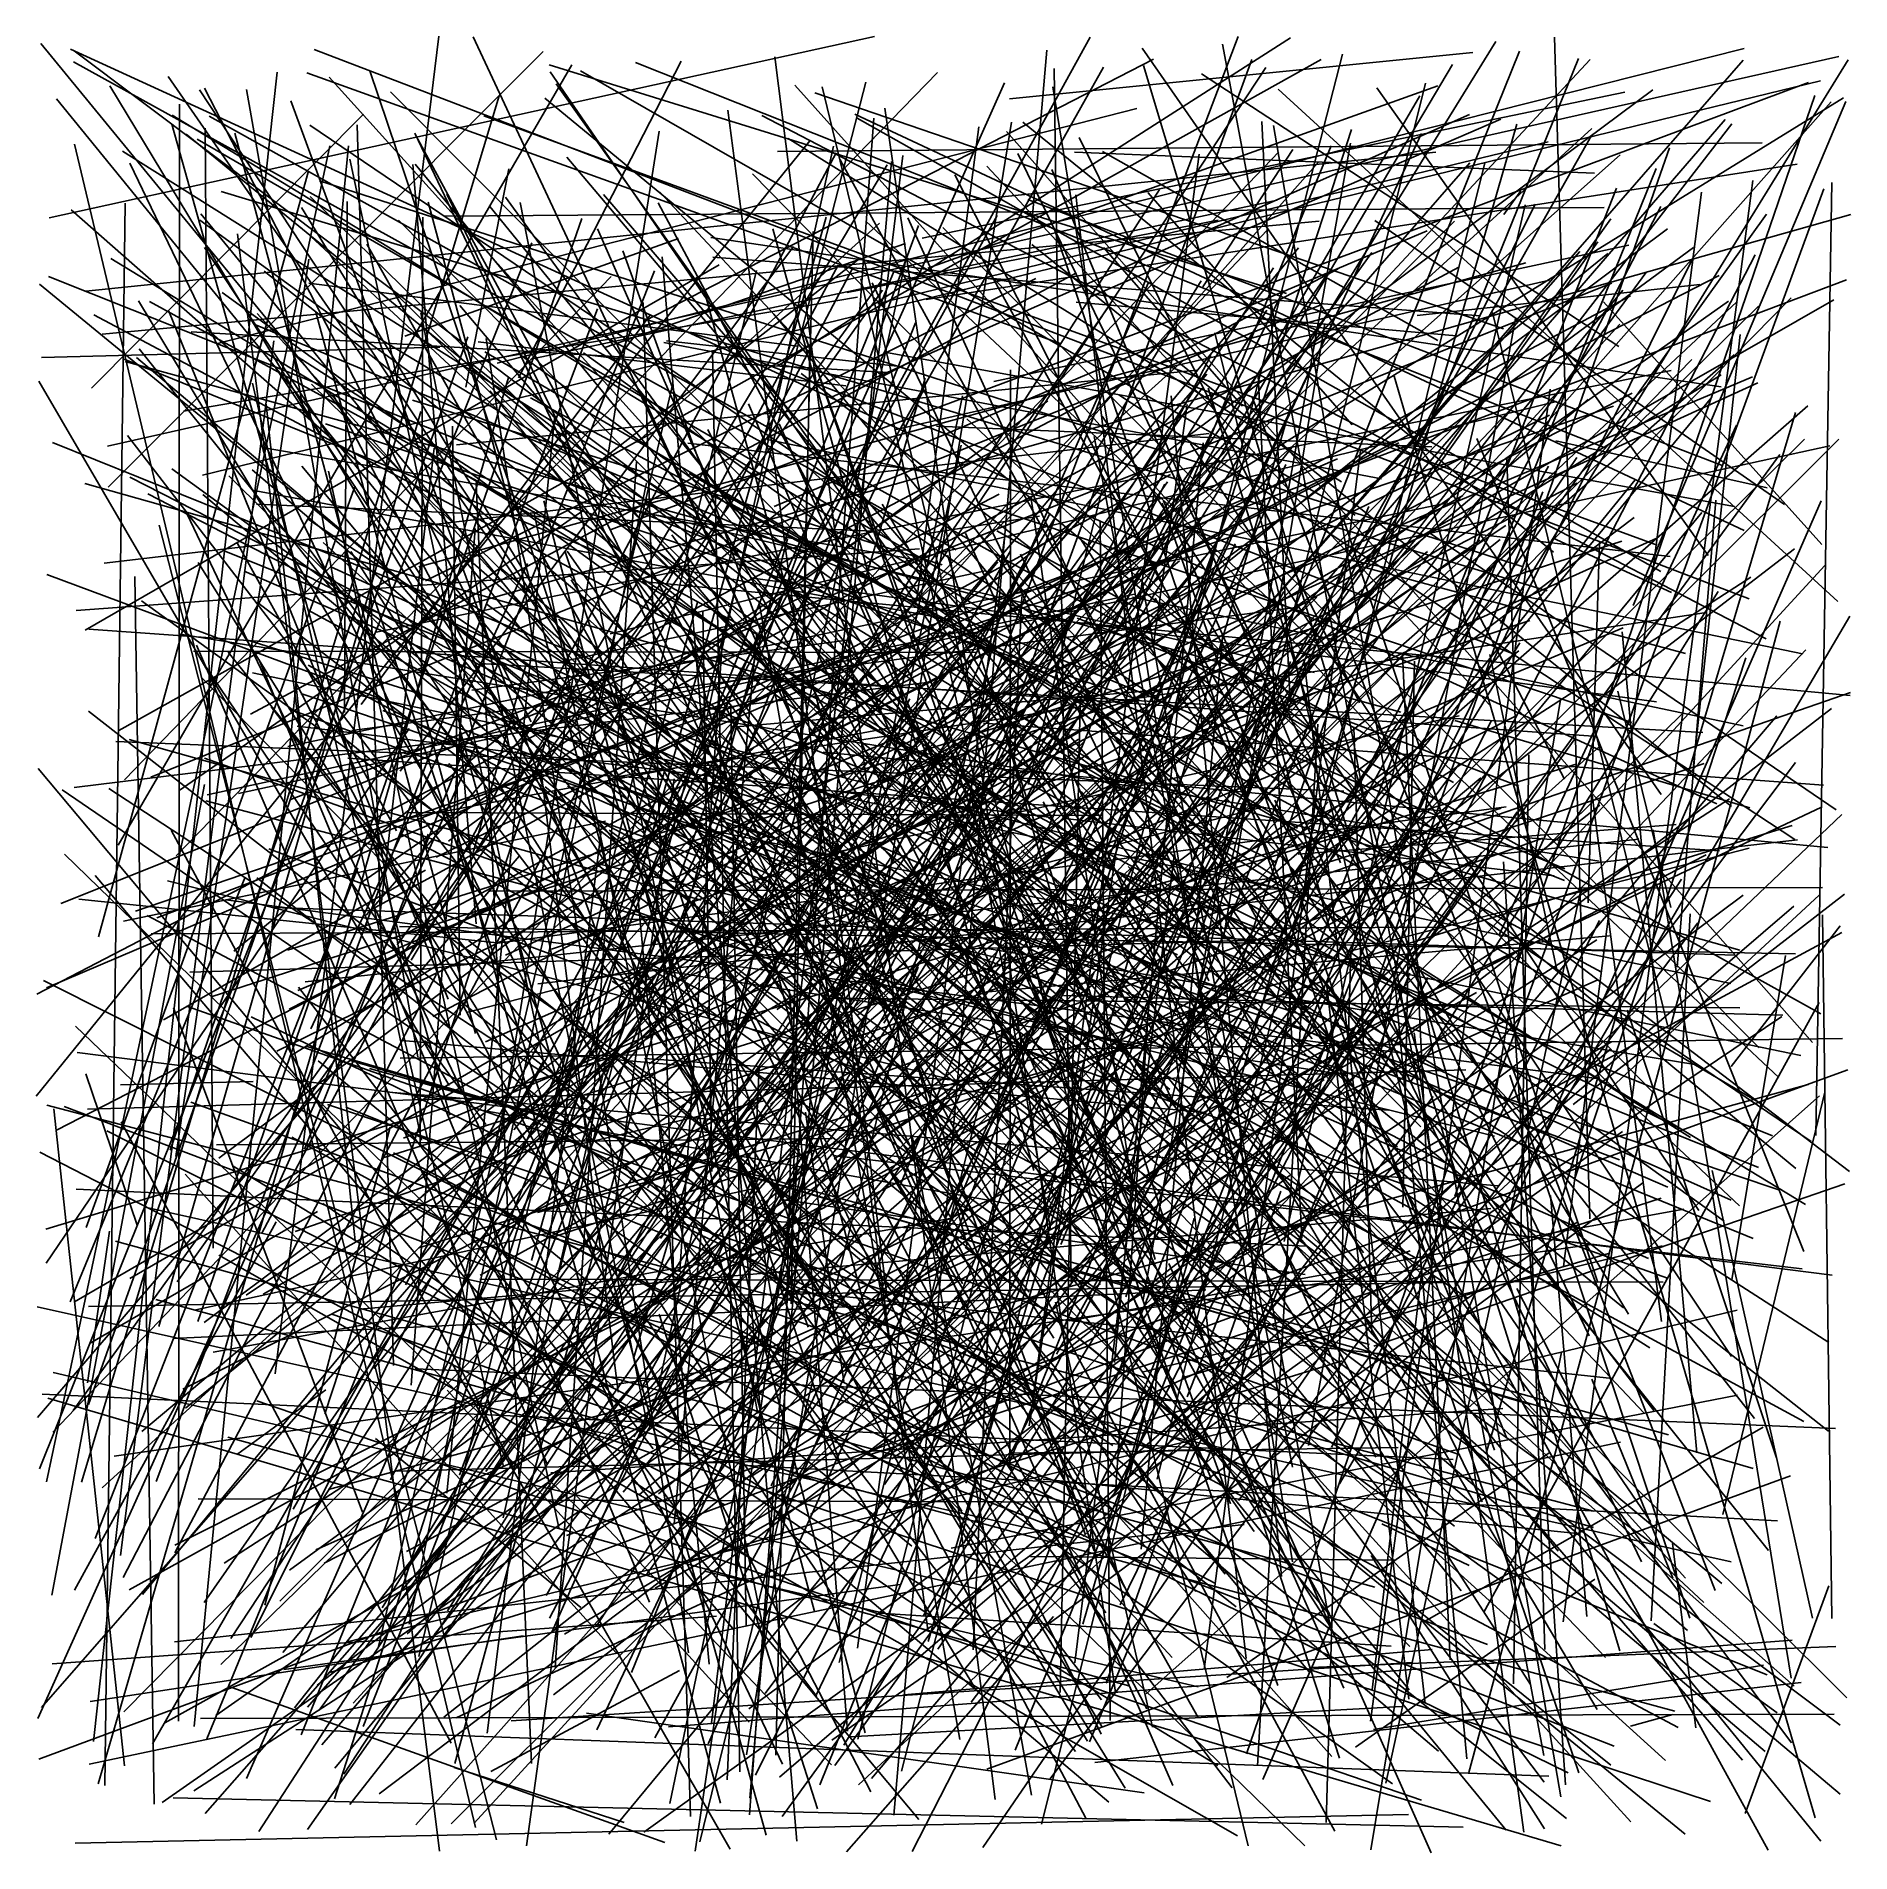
# Model space of a CAD drawing. Extents: x 1 to 999, y 1 to 1000.
import ezdxf

# ---------------------------------------------------------------- set-up
doc = ezdxf.new("R2010")
doc.units = 0

msp = doc.modelspace()

# ---------------------------------------------------------------- linework, layer by layer
for p, q in [((7.78, 900), (461.98, 999.72)), ((222.25, 999.89), (132.21, 264.11)), ((392.21, 676.42), (241.21, 999.53)), ((580.61, 999.51), (319.73, 526.1)), ((662.02, 999.71), (414.08, 348.08)), ((836.12, 999.46), (855.64, 349.3)), ((3.23, 995.96), (809.49, 13.05)), ((925.46, 577.64), (19.51, 992.85)), ((21.56, 991.98), (747.26, 446.94)), ((279.6, 991.54), (40.38, 751.93)), ((153.58, 992.59), (943.24, 690.42)), ((254.43, 820.13), (940.59, 993.14)), ((329.56, 229.49), (803.9, 997.04)), ((690.82, 998.99), (408.69, 818.61)), ((816.81, 991.67), (431.97, 37.99)), ((472.54, 21.35), (556.86, 992.19)), ((719.49, 990.13), (476.87, 45.49)), ((536.32, 965.55), (791.18, 991.04)), ((894.9, 582.86), (609.19, 993.44)), ((830.32, 54.09), (653.5, 995.53)), ((506.96, 717.44), (21.19, 985.79)), ((133.33, 980.18), (32.19, 61.83)), ((992.52, 988.88), (39.97, 774.44)), ((295.46, 984.21), (45.88, 554.93)), ((707.76, 987.19), (46.13, 617.98)), ((77.64, 549.14), (496.55, 980.06)), ((107.87, 118.56), (677.33, 982.66)), ((142.12, 189.65), (587.97, 982.97)), ((149.63, 979.75), (564.72, 830.72)), ((150.07, 80.65), (940.05, 986.69)), ((442.9, 214.91), (184.35, 980.91)), ((266.16, 812.02), (355.64, 986.25)), ((273.04, 361.35), (855.7, 987.07)), ((282.9, 984.18), (688.65, 858.35)), ((730.98, 330.64), (283.47, 980.37)), ((726.4, 736.52), (300.13, 980.95)), ((863.96, 773.46), (330.45, 985.51)), ((615.42, 987.41), (335.64, 843.42)), ((407.11, 988.6), (528.3, 29.97)), ((779.93, 984.42), (467.19, 457.06)), ((669.62, 987.23), (497.67, 516.45)), ((849.29, 987.72), (535.39, 213.06)), ((570.28, 314.57), (560.88, 982.14)), ((872.15, 111.74), (609.9, 983.8)), ((871.48, 829.32), (641.83, 979.33)), ((997.73, 986.87), (806.44, 676.91)), ((41.16, 972.62), (587.1, 70.1)), ((276.72, 684.24), (73.32, 977.72)), ((90.64, 970.39), (291.95, 665.1)), ((92.11, 758.49), (982.57, 975.35)), ((273.04, 622.75), (93.37, 971.31)), ((101.1, 382.81), (890.3, 970.5)), ((116.41, 970.61), (210.65, 438.46)), ((908.15, 151.7), (161.94, 977.42)), ((762.65, 400.05), (195.74, 969.42)), ((728.98, 351.4), (286.72, 973.7)), ((288.37, 319.95), (457.29, 974.66)), ((317.13, 728.62), (976, 974.41)), ((334.3, 527.51), (533.45, 974.31)), ((418.2, 973.08), (771.58, 579.08)), ((667.64, 4.39), (433.17, 972.17)), ((491.34, 872.41), (771.93, 972.63)), ((560.09, 972.09), (691.9, 160.67)), ((765.23, 974.07), (614.9, 372.4)), ((992.08, 689.01), (684.07, 970.74)), ((920.64, 714.2), (738.3, 971.49)), ((547.06, 308.93), (11.85, 965.57)), ((25.64, 204.53), (255.45, 967.08)), ((79.63, 962.61), (79.01, 72.91)), ((99.66, 830.75), (606.3, 960.19)), ((310.37, 503.84), (140.88, 964.41)), ((140.97, 439.22), (995.11, 966.11)), ((280.58, 965.94), (831.92, 512.03)), ((762.11, 967.18), (281.24, 142.17)), ((808.14, 838.91), (429.06, 968.86)), ((594.51, 88.7), (467.73, 960.31)), ((874.86, 969.13), (488.13, 888.92)), ((666.58, 55.07), (979.33, 967.33)), ((677.49, 613.05), (988.41, 963.86)), ((996.48, 964.06), (879.47, 686.75)), ((31.13, 806.34), (180.71, 957.05)), ((75.28, 951.63), (228.28, 406.39)), ((75.51, 956.54), (529.73, 679.48)), ((93.62, 949.28), (98.14, 333.16)), ((982.71, 462.13), (95.88, 955.97)), ((977.33, 391.92), (151.25, 951.08)), ((930.08, 954.11), (157.78, 59.98)), ((177.35, 951.29), (197.39, 268.61)), ((892.68, 719.92), (246.96, 956.22)), ((381.28, 959.18), (491.28, 123.12)), ((391.48, 54.48), (537.4, 952.68)), ((461.61, 954.89), (393.23, 21.47)), ((399.99, 956.29), (952.62, 668.34)), ((438.77, 801.57), (789.37, 956.84)), ((940.49, 728.11), (451.11, 957.14)), ((452.51, 954.92), (894.57, 705.46)), ((485.33, 690.27), (519.33, 950.14)), ((933.7, 951.8), (498.4, 389.24)), ((543.55, 952.6), (835.59, 716.09)), ((815.44, 951.58), (576.57, 126.37)), ((806.59, 954.31), (580.89, 856.6)), ((690.72, 633.9), (675.19, 953.12)), ((681.57, 950.79), (839.55, 31.45)), ((426.32, 942.36), (0.76, 416.77)), ((162.19, 939.63), (6.31, 204.75)), ((242.38, 14.46), (21.81, 940.5)), ((856.71, 949.13), (36.96, 201.45)), ((874.08, 300.47), (83.17, 946.01)), ((172.49, 939.62), (87.57, 70.03)), ((89.27, 943.29), (505.19, 702.52)), ((242.35, 451.36), (110, 946.6)), ((208.97, 946.63), (510.34, 313.59)), ((210.63, 943.3), (715.29, 12.51)), ((254.65, 385.51), (343.51, 947.73)), ((369.37, 623.49), (439.41, 939.43)), ((950.38, 941.34), (408.66, 936.48)), ((414.55, 943.61), (718.9, 754.81)), ((463.87, 852.93), (832.63, 941.8)), ((713.27, 939.71), (476.61, 369.07)), ((534.54, 947.51), (978.15, 446.29)), ((762.91, 946.4), (551.82, 497.7)), ((724.45, 948.71), (573.32, 484.91)), ((728.91, 633.25), (574.67, 944.27)), ((609.85, 304.77), (723.86, 941.19)), ((856.46, 945.3), (663.01, 603.54)), ((684.5, 936.34), (9.88, 232.07)), ((770.88, 936.09), (28, 859.67)), ((48.24, 936.66), (911.03, 394.07)), ((52.28, 930.17), (293.89, 427.8)), ((440.94, 935.78), (124.81, 341.38)), ((279.9, 435.91), (173.3, 932.31)), ((205.96, 365.92), (706.16, 930.47)), ((207.96, 929.43), (242.86, 511.7)), ((838.1, 166.45), (209.25, 929.49)), ((702.75, 448.46), (292.62, 933.42)), ((789.49, 930.35), (333.21, 408.15)), ((372.22, 72.17), (477.48, 934.42)), ((393.36, 30.71), (471.24, 931.08)), ((440.04, 550.44), (872.23, 934.72)), ((443, 931.89), (953.66, 2.1)), ((969.68, 929.63), (490.49, 855.02)), ((540.88, 935.39), (855.17, 285.07)), ((640.66, 935.14), (547.75, 239.63)), ((858.2, 924.66), (572.02, 936.13)), ((771.9, 832.6), (587.38, 936.45)), ((797.76, 930.38), (617.56, 206.12)), ((642.62, 862.11), (692.17, 937.71)), ((735.41, 470.63), (899.39, 938.48)), ((34.97, 504.43), (150.49, 925.98)), ((156.54, 920.34), (818.32, 708.17)), ((207.08, 491.58), (468.99, 929.19)), ((260.69, 926.95), (237.07, 806.86)), ((890.39, 418.94), (394.85, 924.31)), ((506.14, 923.77), (620.65, 698.51)), ((800.33, 632.12), (523.7, 928.41)), ((539.31, 57.11), (892.15, 927.1)), ((718.46, 545.23), (559.54, 926.6)), ((945.36, 920.53), (841, 127.68)), ((980.02, 395.12), (988.8, 919.42)), ((832.09, 694.86), (102.39, 914.45)), ((402.92, 665.8), (151.41, 911.81)), ((601.5, 142.88), (226.68, 913.02)), ((258.89, 911.47), (623.93, 410.34)), ((683.47, 909.82), (272.93, 822.22)), ((312.89, 912.89), (720.04, 440.18)), ((313.19, 438.85), (618.86, 915.65)), ((343.92, 914.22), (817.89, 407.34)), ((546.36, 910.08), (928.91, 763.63)), ((666.45, 107.47), (572.71, 912.73)), ((870.28, 916.4), (595.32, 217.49)), ((612.35, 914.06), (724.75, 786.16)), ((781.32, 361.86), (984.27, 915.95)), ((808.18, 901.92), (817.64, 914.91)), ((841.18, 323.19), (916.99, 914.07)), ((19.99, 904.42), (909.31, 122.95)), ((38.39, 37.61), (49.72, 908.09)), ((89.56, 292.85), (300.84, 899.72)), ((756.24, 90.22), (91.33, 902.22)), ((146.66, 905.67), (577.64, 201.04)), ((170.33, 627.92), (171.85, 909.11)), ((529.44, 901.34), (203.84, 313.1)), ((212.01, 390.52), (213.51, 900.47)), ((216.38, 908.63), (333.28, 473.67)), ((999.12, 901.91), (222.41, 682.77)), ((863.47, 905.76), (224.98, 901)), ((982.75, 7), (250.38, 906.24)), ((267.05, 908.4), (397.74, 242.18)), ((435.44, 900.35), (273.26, 326.45)), ((343.01, 908.33), (563.26, 495.86)), ((396.45, 43.37), (825.43, 907.51)), ((480.37, 900.06), (667.92, 485.87)), ((496.39, 381.61), (867.08, 899.55)), ((511.17, 170.89), (894.74, 906.24)), ((952.88, 902.02), (610.2, 424)), ((819.98, 907.19), (687.36, 336.85)), ((37.02, 835.97), (706.66, 898.28)), ((644.36, 497.82), (90.78, 898.81)), ((93.09, 292.25), (898.34, 893.99)), ((222.63, 1.48), (111.53, 891.15)), ((755.38, 329.92), (146.63, 894.53)), ((200.06, 898.68), (466, 629.64)), ((486.24, 895.85), (233.7, 208.32)), ((678.03, 893.27), (301.45, 496.13)), ((309.56, 893.9), (370.93, 754.23)), ((331.14, 776.45), (464.69, 897.05)), ((549.67, 376.01), (406.03, 893.94)), ((766.14, 892.94), (406.78, 741.27)), ((428.25, 892.48), (407.73, 54.26)), ((781.07, 898.17), (408, 524.26)), ((446.97, 858.95), (651.08, 898.76)), ((959.53, 427.03), (457.26, 898.26)), ((948.74, 443.48), (499.6, 894.79)), ((849.56, 44.5), (560.93, 893.6)), ((962.72, 742.25), (737.29, 898.57)), ((273.51, 886.25), (2.49, 211.8)), ((82.88, 245.16), (865.5, 880.43)), ((93.22, 883.76), (213.92, 700.64)), ((93.58, 22.12), (850.13, 881.54)), ((640.07, 74.93), (182.6, 885.61)), ((186.55, 267.08), (695.23, 883.46)), ((201, 595.63), (417.48, 884.31)), ((354.09, 888.75), (203.58, 834.87)), ((479.11, 885.87), (313.5, 828.67)), ((582.88, 166.79), (323.47, 881.94)), ((336.09, 153.19), (859.93, 886.79)), ((735.55, 880.95), (344.18, 338.52)), ((371.93, 889.17), (927.86, 807.04)), ((455.84, 547.6), (912.55, 883.73)), ((676.92, 595.95), (519.13, 881.27)), ((877.13, 885.03), (527.67, 809.91)), ((548.58, 885.29), (933.53, 576.2)), ((664.54, 796.42), (588.04, 883.69)), ((946.63, 879.76), (593.84, 198.19)), ((376.56, 874.13), (27.73, 673.13)), ((41.75, 877.74), (774.7, 430.97)), ((77.05, 165.6), (449.67, 871.86)), ((150.72, 877.36), (77.56, 383.63)), ((573.15, 869.7), (118.67, 626.91)), ((123.27, 12.3), (681.49, 872.46)), ((126.07, 870.61), (627.44, 475.73)), ((472.58, 870.47), (146.55, 65.4)), ((340.96, 870.79), (148.28, 387.63)), ((211.26, 708.05), (820.43, 875.36)), ((211.27, 108.49), (397.12, 871.1)), ((214.2, 154.91), (711.58, 869.82)), ((293.68, 752.67), (454.31, 878.06)), ((717.12, 872.04), (325.2, 664.79)), ((783.52, 872.94), (333.81, 631.66)), ((343.03, 257.02), (479.51, 878.74)), ((345.09, 878.5), (419.16, 7.05)), ((347.45, 698.46), (442, 873.93)), ((373.07, 878.33), (795.35, 846.2)), ((886.38, 869.83), (378.15, 176.79)), ((911.74, 876.82), (638.55, 326.21)), ((2.51, 863.47), (610.74, 364.84)), ((841.58, 535.4), (7.39, 867.78)), ((11.95, 398.06), (926.7, 868.26)), ((867.62, 864.16), (14.22, 522.76)), ((317.15, 867.69), (49.22, 590.81)), ((996.75, 865.94), (67.06, 515.02)), ((466.32, 860.29), (78.3, 314.76)), ((150.63, 864.07), (419.58, 829.36)), ((191.14, 135.38), (641.65, 865.43)), ((465.72, 865.18), (199.37, 500)), ((214.82, 700.25), (550.72, 866.63)), ((612.76, 864.5), (284.59, 122.32)), ((873.82, 860.19), (323.74, 198.94)), ((687.06, 860.1), (380.19, 253.76)), ((523.39, 562.5), (454.38, 866.55)), ((645.98, 480.35), (460.65, 864.31)), ((473.08, 783.46), (833.4, 865.78)), ((916.1, 863.37), (760.62, 846.24)), ((517.22, 91.34), (56.95, 854.33)), ((62.97, 854.08), (802.63, 448.92)), ((63.83, 592.31), (708.21, 852.41)), ((309.61, 850.06), (66.76, 204.82)), ((81.8, 793.76), (452.7, 856.45)), ((591.9, 852.8), (93.15, 138.31)), ((102.98, 859.04), (749.82, 388.94)), ((197.77, 858.91), (835.54, 231.3)), ((662.87, 343.83), (233.81, 851.81)), ((261.98, 178.65), (948.44, 851.43)), ((360.7, 20.57), (334.69, 853.53)), ((931.82, 854.15), (338.07, 434.62)), ((512.91, 334.74), (368.49, 859.27)), ((400.66, 353.23), (936.55, 853.89)), ((989.93, 854.86), (404.73, 519.84)), ((878.04, 857.1), (427.31, 617.39)), ((966.3, 856.08), (497.5, 379.11)), ((782.28, 835.11), (572.91, 853.58)), ((863.1, 853.83), (983.17, 720.24)), ((32.46, 846.62), (705.77, 489.06)), ((73.66, 848.76), (227.33, 470.14)), ((121.04, 841.42), (841.86, 541.85)), ((122.37, 847.46), (878.19, 17.61)), ((154.54, 848.16), (377.16, 27.96)), ((974.23, 357.31), (173.43, 843.31)), ((872.17, 841.63), (175.03, 82.84)), ((338.43, 846.32), (179.5, 632.22)), ((180.56, 70.05), (484.5, 842.33)), ((212.4, 847.69), (336.73, 237.23)), ((677.8, 849.25), (227.1, 133.64)), ((713.24, 840.39), (405.11, 202.49)), ((752.88, 427.68), (406.58, 847)), ((657.94, 192.48), (422.03, 839.69)), ((709.86, 841.94), (654.21, 504.79)), ((700.82, 224.61), (814.67, 844.59)), ((802.12, 847.87), (898.25, 455.93)), ((29.49, 247.19), (238.28, 834.62)), ((131.37, 832.37), (47.12, 164.22)), ((86.01, 837.37), (469.67, 814.88)), ((215.1, 838.62), (586.51, 475.09)), ((243.8, 831.84), (446.18, 807.69)), ((359.6, 110.5), (248.27, 833.62)), ((346.03, 831.37), (740.96, 756.36)), ((477.69, 818.13), (347.48, 832.44)), ((683.82, 92.54), (423.75, 835.16)), ((772.77, 333.99), (649.27, 836.68)), ((938.38, 835.86), (912.6, 598.83)), ((3.7, 823.21), (222.88, 828.96)), ((49.07, 822.26), (307.02, 717.37)), ((751.55, 628.01), (49.72, 821)), ((993.3, 32.89), (55.94, 823.19)), ((246.12, 592.46), (57.27, 828.01)), ((141.68, 825.43), (987.18, 281.37)), ((240.53, 819.56), (986.83, 232.58)), ((694.68, 564.36), (247.59, 826.31)), ((266.65, 240.04), (934.95, 824.61)), ((267.03, 824.73), (929.52, 348.06)), ((278.52, 502.92), (631.43, 821.26)), ((283.09, 129.64), (647.1, 824.36)), ((676.02, 555.66), (301.84, 825.85)), ((911.74, 822.17), (367.01, 263.62)), ((372.87, 826.72), (387.91, 45.06)), ((814.86, 659.58), (393.13, 822.99)), ((416.07, 302.62), (426.32, 826.32)), ((935.28, 741.17), (468.54, 825.88)), ((227.96, 422.78), (2.14, 810.18)), ((3.66, 80.44), (644.85, 813.98)), ((34.82, 38.56), (260.58, 812.28)), ((131.63, 818.78), (589.3, 132.55)), ((945.09, 812.48), (144.71, 475.05)), ((900.26, 815.98), (187.77, 672.12)), ((210.82, 370.62), (927.84, 813.69)), ((639.27, 816.16), (231.91, 775.21)), ((329.33, 272.43), (489.85, 811.83)), ((998.45, 375.39), (421.54, 814.44)), ((536.86, 816.4), (536.47, 215.57)), ((697.06, 338.72), (673.05, 813.17)), ((979.52, 19.84), (747.97, 812.99)), ((257.68, 213.56), (119.67, 809.14)), ((719.48, 252.63), (152.21, 808.49)), ((578.24, 19.72), (164.16, 802.74)), ((350.79, 808.11), (189.02, 114.15)), ((195.6, 205.82), (488.68, 804.97)), ((499.21, 709.06), (207.69, 799.66)), ((218.87, 460.67), (878.81, 803.49)), ((784.76, 144.68), (250.37, 804.79)), ((642.36, 806.35), (258.64, 274.63)), ((948.01, 809.32), (258.84, 494.4)), ((272.71, 801.08), (456.6, 702.44)), ((470.55, 507.6), (334.8, 801.18)), ((510.39, 802.2), (349.32, 27.65)), ((452.6, 461.35), (854.75, 800.11)), ((922.74, 801.47), (579.11, 384.46)), ((968.44, 558.01), (596.44, 802.58)), ((625.19, 802.18), (685.9, 152.53)), ((645.52, 806.25), (819.69, 254.57)), ((669.86, 801.47), (924.61, 144.79)), ((833.68, 805.7), (734.95, 73.04)), ((55.28, 518.52), (868.6, 796.34)), ((212.35, 793.57), (68.18, 290.1)), ((176.29, 337.17), (127.17, 797.6)), ((790.1, 794.29), (134.77, 139.09)), ((624.39, 420.51), (177.13, 795.81)), ((975.48, 796.61), (204.77, 120.99)), ((286.13, 791.25), (226.56, 198.37)), ((227.6, 557.07), (557.31, 799.27)), ((280.63, 233.91), (813.42, 796.3)), ((316.44, 671.15), (837.21, 798.93)), ((356.79, 789.87), (481.51, 662.61)), ((392.73, 797.78), (647.24, 206.51)), ((491.5, 116.81), (690.86, 796.13)), ((833.32, 791.42), (501.94, 629.23)), ((933.63, 273.63), (587.32, 790.96)), ((615.62, 666.85), (633.94, 797.36)), ((968.71, 792.93), (798.34, 219.84)), ((38.04, 710.03), (646.15, 781.44)), ((586.85, 84.75), (51.01, 780.24)), ((159.91, 786.63), (607.69, 634.79)), ((233.93, 461.39), (229.73, 785.47)), ((618.95, 276.27), (370.23, 783.6)), ((720.21, 91.08), (409.5, 786.68)), ((768.71, 774.11), (496.04, 785.44)), ((512.74, 789.37), (812.62, 510.93)), ((691.98, 212.74), (582.77, 779.7)), ((936.23, 785.91), (805.51, 505.19)), ((9.72, 776.42), (956.03, 395.07)), ((987.57, 774.69), (112.09, 583.25)), ((486.61, 711.67), (124.96, 773.72)), ((139.8, 464.71), (750.41, 776.2)), ((691.63, 773.65), (142.86, 80.35)), ((189.81, 516), (219.68, 773.23)), ((214.64, 335.61), (671.26, 771.32)), ((992.62, 778.2), (228.94, 16.55)), ((830.46, 39.46), (278.56, 770.11)), ((899.82, 713.67), (359.23, 776.02)), ((607.52, 771.14), (374.84, 509.99)), ((509.71, 775.02), (402.2, 277.02)), ((402.86, 778.18), (972.6, 660.13)), ((446.52, 257.34), (973.72, 778.3)), ((594.12, 270.26), (642.75, 776.29)), ((635.8, 775.82), (915.51, 353.96)), ((729.31, 771.98), (643.36, 101.47)), ((960.22, 769.87), (681.11, 388.84)), ((973.32, 331.33), (793.5, 778.72)), ((836.88, 777.35), (953.24, 751.53)), ((892.94, 168.57), (75.24, 761.91)), ((952.13, 56.3), (119.57, 761.44)), ((701.06, 100.11), (146.77, 763.49)), ((161.55, 760.58), (288.54, 178.69)), ((331.03, 765.87), (286.33, 102.54)), ((303.83, 589.66), (716.68, 767.46)), ((688.32, 764.41), (370.5, 60.45)), ((658.47, 555.42), (424.7, 763.31)), ((467.43, 203.18), (848.41, 768.14)), ((562.07, 274.85), (832.76, 763.42)), ((830.76, 112.42), (809.89, 767.92)), ((27.47, 753.86), (938.05, 497.24)), ((28.27, 344.63), (176.12, 752.64)), ((52.25, 757.28), (254.61, 654.19)), ((106.62, 758.03), (756.51, 114.1)), ((504.25, 678.79), (119.6, 750.15)), ((494.51, 751.58), (179.81, 534.63)), ((185.16, 519.46), (624.87, 758.85)), ((623.11, 754.72), (204.65, 156.2)), ((336.56, 754.26), (205.85, 126.41)), ((273.3, 49.64), (242.71, 754.4)), ((263.49, 398.28), (568.65, 757.75)), ((848.67, 754.04), (321.69, 480.25)), ((947.07, 414.2), (359.94, 759.32)), ((880.59, 755.87), (500.04, 288.29)), ((546.68, 588.25), (587.23, 750.85)), ((599.86, 711.3), (621.78, 753.58)), ((0.99, 473), (530.49, 748)), ((21.79, 303.77), (785.75, 747.33)), ((62.16, 748.14), (781.2, 377.58)), ((92.39, 747.75), (450.94, 448.72)), ((109.48, 496.6), (415.86, 743.69)), ((461.18, 727.67), (121.86, 742.58)), ((139.12, 609.24), (777.29, 743.23)), ((456.76, 66.49), (280.07, 744.27)), ((328.63, 739.56), (703.85, 649.98)), ((712.29, 132.01), (368.67, 747.43)), ((861.97, 485.02), (381.75, 743.18)), ((859.7, 79.46), (466.17, 742.47)), ((474.74, 255.7), (657.25, 740.53)), ((520.14, 742.62), (878.64, 622.4)), ((548.23, 745.45), (603.82, 366.63)), ((734.02, 741.27), (564.54, 335.22)), ((620.29, 743.07), (803.19, 222.02)), ((761.03, 427.02), (620.98, 744.35)), ((634.01, 251.44), (829.71, 749.39)), ((675.63, 40.94), (982.82, 744.27)), ((925, 744.79), (903.69, 487.8)), ((253.96, 7.68), (68.34, 730.98)), ((79.35, 584.96), (302.27, 739.42)), ((83.7, 737.03), (411.29, 49.25)), ((494.12, 507.47), (150.06, 734.4)), ((156.44, 79.04), (640.98, 734.15)), ((274.56, 738.63), (399.95, 127.86)), ((315.84, 10.84), (917.26, 738.02)), ((408.24, 464.57), (809.28, 730.86)), ((558.36, 737.28), (475.8, 580.72)), ((488.5, 726.01), (552.79, 736)), ((515.83, 730.81), (890.89, 243.82)), ((528.51, 469.9), (879.9, 735.17)), ((591.6, 73.28), (586.21, 733.52)), ((859.92, 314.29), (720.13, 734.29)), ((96.9, 471.42), (873.17, 722.21)), ((111.25, 721.22), (198.89, 562.74)), ((897.22, 51.33), (158.51, 721.37)), ((604.57, 720.51), (201.55, 504.83)), ((242.27, 729.18), (206.99, 257.79)), ((414.16, 723.5), (231.09, 49.66)), ((795, 722.7), (251.42, 337.23)), ((329.77, 469.08), (892.48, 723.72)), ((631.45, 332.87), (350.53, 725.7)), ((452.62, 113.12), (533.77, 725.46)), ((806.27, 723.05), (491.2, 471.88)), ((660.51, 720.69), (495.75, 329.26)), ((737.88, 218.31), (511.97, 726.59)), ((780.55, 589.39), (529.24, 727.8)), ((575.27, 723.53), (821.83, 337.59)), ((766.78, 727.19), (991.07, 574.31)), ((834.99, 723.96), (900.44, 694.01)), ((860.92, 721.47), (854.73, 523.21)), ((486.78, 717.88), (22.69, 683.94)), ((629.78, 711.29), (58.84, 232.3)), ((59.14, 142.75), (529.82, 710.83)), ((371.95, 258.49), (89.8, 710.48)), ((104.18, 716.91), (948.43, 377.65)), ((136.32, 110.72), (643.51, 713.14)), ((150.31, 718.59), (354.35, 444.35)), ((270.99, 709.88), (151.75, 453.95)), ((968.22, 717.96), (155.24, 92.73)), ((510.04, 188.48), (173.81, 716.52)), ((291.59, 716.92), (420.09, 333.74)), ((670.83, 177.35), (292.92, 716.67)), ((536.83, 716.84), (336.98, 366.39)), ((766.33, 716.56), (404.78, 412.26)), ((463.68, 592.92), (611.97, 716.09)), ((717.84, 52.67), (502.16, 714.37)), ((542.39, 715.06), (796.26, 193.71)), ((6.57, 703.8), (871.84, 381.74)), ((55.03, 702.72), (65.57, 27.33)), ((104.1, 159.93), (944.21, 702.32)), ((898.59, 366.83), (115.09, 705.65)), ((162.42, 708.14), (628.76, 494.59)), ((608.91, 708.1), (248.1, 210.37)), ((928.29, 148.77), (255.42, 708.01)), ((523.03, 705.84), (289.64, 655.75)), ((864.16, 108.05), (293.58, 703.58)), ((295.02, 700.84), (560.71, 283.72)), ((998.9, 637.19), (334.22, 699.88)), ((892.3, 633.84), (393.72, 701.96)), ((523.27, 206.47), (984.96, 708.81)), ((608.92, 701.44), (712.86, 124.33)), ((728.48, 708.5), (908.27, 660.35)), ((347.66, 696.39), (20.97, 243.92)), ((178.76, 691.66), (74.48, 387.09)), ((94.74, 582.64), (605.06, 692.96)), ((705.37, 691.38), (102.22, 104.2)), ((185.24, 695.15), (309.56, 323.96)), ((888.64, 278.33), (231.48, 692.74)), ((341.11, 63.79), (687.2, 694.5)), ((451.1, 698.58), (614.14, 331.29)), ((543.05, 691.66), (516.32, 112.33)), ((533.9, 689.96), (953.94, 166.82)), ((603.85, 691.37), (940, 620.5)), ((616.5, 690.88), (694.95, 552.18)), ((926.17, 694.49), (756.9, 424.47)), ((52.22, 316.58), (687.05, 682.92)), ((58.61, 689.39), (807.69, 149.49)), ((123.19, 687.82), (781.14, 180.3)), ((133.12, 441.62), (634.08, 686.53)), ((150.28, 684.15), (973.29, 237.88)), ((695.38, 686.37), (165.11, 47.11)), ((174.31, 618.01), (695.02, 685.76)), ((225.46, 679.7), (788.14, 305.84)), ((676.18, 378.36), (248.34, 687.75)), ((285.54, 410.99), (364.6, 688.57)), ((638.87, 144.32), (288.19, 679.49)), ((318.56, 592.35), (918.5, 682.67)), ((712.77, 125.04), (351.73, 687.83)), ((365.82, 6.65), (531.22, 681.94)), ((367.58, 683.37), (372.44, 375.37)), ((398.53, 688.44), (508.93, 62.88)), ((822.85, 93.16), (442.15, 685.54)), ((573.46, 679.71), (816.47, 587.39)), ((938.01, 356.46), (583.77, 689.2)), ((876.89, 296.87), (645, 679.51)), ((998.72, 680.98), (717.87, 203.62)), ((793.19, 683.76), (841.6, 591.15)), ((857.35, 614.92), (29.74, 673.79)), ((860.8, 546.18), (79.65, 670.93)), ((138.89, 497.13), (702.12, 673.88)), ((993.31, 70.71), (191.68, 672.65)), ((202.85, 393.66), (873.92, 674.54)), ((284.33, 497.65), (822.58, 678.53)), ((967.97, 92.3), (304.24, 679.42)), ((397.15, 671.92), (351.79, 181.51)), ((354.84, 320.59), (378.71, 673.93)), ((419.3, 602.62), (503.84, 672.58)), ((608.65, 167.57), (653.57, 671.03)), ((788.95, 44.76), (960.4, 678.07)), ((873.34, 672.37), (914.53, 220.63)), ((87.3, 661.71), (517.73, 660.88)), ((88.86, 664.96), (281.86, 214.38)), ((106.25, 661.08), (395.22, 300.27)), ((115.83, 668.07), (429.21, 570.51)), ((240.32, 640.27), (447.97, 667.95)), ((260.87, 661.02), (730.92, 311.41)), ((459.2, 290.35), (360.46, 669.12)), ((430.03, 87.67), (703.66, 659.79)), ((439.72, 382.16), (816.45, 661.78)), ((817.14, 666.21), (488.94, 131.16)), ((507.91, 167.75), (974.41, 662.42)), ((724.05, 664.4), (600.36, 306.39)), ((778.68, 106.71), (752.55, 659.67)), ((800.6, 659.83), (837.42, 486.4)), ((6.29, 476.39), (417.61, 651.6)), ((439.52, 141.38), (91.88, 656.25)), ((119.64, 649.7), (933.1, 478.78)), ((338.17, 138.52), (123.4, 656.8)), ((140.34, 579.79), (328.38, 652.02)), ((760.01, 327.65), (150.34, 654)), ((159.45, 242.08), (294.89, 654.27)), ((220.72, 548.28), (445.72, 657.84)), ((269.94, 653.22), (241.11, 550.8)), ((244.69, 654.85), (917.73, 616.93)), ((784.9, 260.73), (435.14, 657.46)), ((690.94, 656.04), (587.19, 343.75)), ((946.16, 239.44), (619.72, 655.2)), ((635.76, 656.68), (809.66, 228.97)), ((698.36, 656.54), (764.92, 82.79)), ((752.61, 355.71), (759.09, 656.21)), ((847.13, 370.92), (941.43, 657.98)), ((21.57, 586.63), (490.79, 644.47)), ((200.21, 536.31), (91.76, 646.89)), ((460.02, 34.09), (143.97, 643.67)), ((561.92, 641.09), (169.89, 43.91)), ((294.75, 644.52), (182.19, 516.39)), ((675.28, 645.4), (385.89, 619.94)), ((900.23, 520.61), (870.92, 639.62)), ((130.03, 630.97), (572.51, 56.35)), ((632.01, 452.67), (139.8, 629.7)), ((999.11, 638.84), (143.21, 342.42)), ((146.26, 638.27), (960.18, 365.16)), ((634.18, 637.28), (197.39, 224.52)), ((988.62, 630.06), (285.28, 87.57)), ((317.94, 311.99), (481.36, 635.51)), ((319.64, 636.9), (526.08, 461.41)), ((391.35, 125.8), (382.89, 632.24)), ((677.38, 635.86), (512.29, 203.95)), ((575.08, 633.59), (564.12, 88.82)), ((581.72, 632.53), (888.89, 182.83)), ((839.52, 635.14), (735.04, 2.13)), ((661.04, 135.96), (29.49, 628.59)), ((81.36, 255.6), (814.36, 625.76)), ((144.25, 620.41), (559.6, 570.08)), ((907.99, 10.78), (151.77, 628.91)), ((476.31, 620.64), (173.97, 563.92)), ((722.39, 427.64), (191.43, 629.08)), ((404.91, 543.27), (783.68, 626.02)), ((460.28, 41.38), (958.52, 626.04)), ((801.55, 623.52), (482.62, 1.32)), ((984.13, 587.89), (521.88, 622.02)), ((906.58, 627.39), (590.19, 316.79)), ((672.65, 48.45), (705.85, 621.49)), ((735.59, 285.96), (725.76, 619.96)), ((781.33, 623.55), (943.71, 575.44)), ((242.94, 610.55), (1.51, 74.55)), ((6.22, 324.99), (205.91, 619.08)), ((44.58, 611.89), (720.14, 584.57)), ((51.86, 613.01), (366.56, 524.72)), ((116.32, 307.43), (574.27, 613.18)), ((763.65, 610.39), (140.09, 155.99)), ((491.5, 614.9), (186.58, 308.67)), ((234.24, 617.31), (402.3, 10.24)), ((287.51, 320.54), (576.94, 611.62)), ((369.81, 611.3), (686.27, 530.76)), ((440.08, 48.58), (847.9, 614.09)), ((533.84, 616.81), (616.41, 327.06)), ((682.74, 618.8), (712.71, 507.73)), ((898.3, 316.78), (93.25, 602.82)), ((172.15, 602.84), (926.93, 551.86)), ((658.73, 36.23), (227.72, 599.8)), ((701.05, 460.25), (264.15, 606.35)), ((783.9, 599.81), (401.8, 88.29)), ((433.69, 606.05), (986.49, 553.64)), ((861.03, 609.31), (472.9, 259.32)), ((683.4, 545.34), (551.91, 607.22)), ((968.76, 600.37), (662.34, 194.38)), ((918.54, 599.76), (714.48, 532.14)), ((821.96, 604.57), (813.56, 93.61)), ((486.42, 18.83), (1.84, 597.14)), ((847.99, 599.53), (6, 343.68)), ((346.65, 596.03), (164.82, 30.32)), ((270.45, 4.41), (351.72, 591.45)), ((278.53, 595.3), (320.88, 254.04)), ((318.93, 597.03), (537.86, 210.63)), ((520.57, 590.12), (334.49, 257.57)), ((347.74, 372.81), (595.48, 596.06)), ((417.75, 592.29), (577.95, 176.05)), ((427.94, 596.15), (675.75, 320.81)), ((629.81, 453.16), (795.54, 592.02)), ((93.32, 588.28), (9.36, 142.39)), ((14.94, 585.44), (432.02, 300.43)), ((40.65, 586.15), (593.07, 224.72)), ((932.43, 580.32), (87.52, 34.65)), ((280.69, 587.03), (538.15, 382.36)), ((887.83, 327.47), (293.09, 587.3)), ((945.42, 338.54), (350.75, 581.45)), ((468.82, 307.28), (433.53, 587.69)), ((966.6, 61.08), (575.71, 584.41)), ((682.21, 579.75), (884.07, 160.64)), ((856.96, 582.5), (895.04, 292.82)), ((94.05, 579.28), (609.53, 443.09)), ((806.88, 575.36), (192.1, 383.08)), ((585.03, 571.32), (205.38, 572.85)), ((711.58, 578.84), (209.55, 15.97)), ((861.12, 576.88), (224.93, 75.23)), ((676.01, 575.99), (237.5, 462.9)), ((809.5, 576.01), (254.62, 500.95)), ((372.29, 575.34), (439.08, 510.45)), ((392.51, 572.69), (626.22, 37.52)), ((982.99, 575.78), (412.75, 306.88)), ((815.67, 573.23), (496.79, 112.66)), ((515.66, 579.54), (558.73, 343.93)), ((766.37, 185.71), (554.74, 578.77)), ((836.05, 538.08), (565.32, 569.84)), ((994.16, 571.8), (576.87, 174.65)), ((314.03, 568.08), (48.73, 513.18)), ((74.9, 563.26), (262.38, 214.42)), ((125.62, 307.97), (573.44, 559.89)), ((202.04, 560.79), (661.35, 320.9)), ((211.28, 545.48), (216.38, 560.93)), ((211.3, 333.39), (966.91, 565.75)), ((311.62, 562.69), (248.79, 66.32)), ((736.19, 256.72), (315.91, 563.22)), ((971.63, 439.15), (358.33, 565.84)), ((731.57, 565.29), (495.24, 498.78)), ((513.45, 567.26), (997.08, 85.9)), ((695.04, 550.02), (903.07, 566.31)), ((890.45, 563.34), (966.46, 96.63)), ((16.3, 550), (318.38, 256.73)), ((451.52, 432.32), (128.79, 552.81)), ((148.66, 479.78), (882.64, 558.24)), ((969.83, 557.91), (276.73, 478.66)), ((308.04, 373.59), (829.72, 558.82)), ((411.21, 20.56), (796.23, 551.05)), ((542.79, 551.93), (810.17, 325.75)), ((546.99, 235.5), (596.05, 558.63)), ((627.11, 550.73), (572.22, 105.1)), ((943.31, 553.19), (720.83, 495.94)), ((968.98, 377.07), (759.56, 550.17)), ((1.5, 239.99), (266.42, 548.87)), ((33.12, 173.56), (177.64, 542.46)), ((214.9, 541.11), (70.7, 458.85)), ((919.67, 549.52), (159.06, 160)), ((563.22, 484.98), (309.1, 544.77)), ((425.52, 289.81), (334.82, 542.57)), ((381.27, 327.13), (791.09, 546.53)), ((885.23, 242.59), (601.57, 543.09)), ((906.4, 398.52), (605.1, 546.82)), ((808.11, 545.69), (842.15, 38.01)), ((19.45, 303.69), (115.68, 537.29)), ((384.97, 122.8), (33.17, 538.24)), ((508.01, 424.92), (73.01, 535.27)), ((437.39, 291.23), (122.01, 536.96)), ((241.67, 16.96), (712.61, 530.85)), ((983.65, 531.61), (250.32, 529.56)), ((581.76, 537.8), (309.07, 125.4)), ((447.17, 531.62), (440.48, 500.4)), ((549.7, 145.65), (703.13, 538.82)), ((850.92, 531.87), (743.37, 38.84)), ((906.1, 536.22), (819.7, 403.74)), ((24.11, 525.3), (254.3, 501.19)), ((485.73, 520.57), (48.92, 78.21)), ((105, 524.85), (859.43, 426.53)), ((935.63, 494.4), (130.52, 520.67)), ((331.54, 529.09), (370.91, 104.43)), ((586.74, 65.81), (362.07, 524.85)), ((402.14, 125.91), (939.96, 527.39)), ((967.88, 521.39), (409.71, 42.14)), ((416.36, 527.52), (570.9, 361.87)), ((981.84, 527.35), (453.18, 37.93)), ((552.71, 282.06), (747.54, 524.64)), ((995.71, 528.01), (846.43, 412.31)), ((726.89, 519.27), (51.86, 145.21)), ((904.18, 69.55), (61.69, 516.27)), ((64, 506.18), (772.86, 509.86)), ((557.8, 516.66), (173.28, 27.18)), ((968.84, 495.17), (200.55, 510.11)), ((362.26, 411.95), (214.61, 513.54)), ((558.41, 41.16), (915, 512.12)), ((713.38, 223.72), (860.93, 513.43)), ((910.78, 517.17), (889.34, 128.27)), ((933.44, 433.16), (993.33, 510.48)), ((988.82, 129.46), (983.7, 516.68)), ((85.15, 485.06), (671.21, 502.64)), ((525.79, 504.04), (219.69, 120.57)), ((238.71, 502.24), (842.82, 19.5)), ((713.66, 53.61), (313.33, 504.23)), ((357.12, 509.53), (717.12, 234.2)), ((376.45, 500.71), (803.21, 394.76)), ((859.47, 502.79), (393.15, 207.03)), ((524.73, 474.24), (866.49, 504.97)), ((649.86, 321.08), (994.25, 506.81)), ((212.7, 392.7), (192.06, 491.02)), ((519.45, 498.87), (913.41, 434.25)), ((589.47, 491.79), (627.78, 410.24)), ((710.46, 17.16), (724.13, 496.61)), ((933.79, 315.81), (963.28, 494.29)), ((589.97, 186.48), (4.62, 480.48)), ((220.95, 483.96), (48.61, 152.06)), ((154.61, 167.32), (860, 480.83)), ((708.38, 479.97), (283.89, 338.9)), ((748.7, 203.48), (317.64, 480.15)), ((486.02, 487.79), (328.27, 99.69)), ((332.62, 487.8), (718.45, 428.92)), ((672.95, 483.19), (332.64, 197.71)), ((582.79, 485.32), (493.4, 269.62)), ((939.62, 51.63), (566.14, 481.31)), ((580.2, 61.54), (756.6, 484.59)), ((597.14, 136.97), (766.45, 482.03)), ((748.1, 482.24), (787.86, 52.33)), ((793.17, 473.92), (71.43, 72.13)), ((340.24, 222.9), (144.97, 476.8)), ((307.8, 472.92), (248, 446.73)), ((323.49, 477.54), (257.6, 184.8)), ((579.16, 61.94), (331.63, 476.1)), ((447.06, 67.46), (414.97, 475.64)), ((433.87, 470.77), (938.12, 465.51)), ((961.79, 461.43), (566.04, 472.26)), ((676.94, 473.92), (933.42, 359.61)), ((755.92, 85.08), (710.72, 478.99)), ((76.33, 465.4), (180.2, 187.98)), ((83.39, 466.27), (784.03, 219.56)), ((118.91, 460.43), (604.54, 225.03)), ((343.04, 198.09), (664.16, 462.58)), ((612.4, 459.68), (594.5, 199.18)), ((623.63, 233.32), (961.24, 460.61)), ((981.82, 468.31), (797.21, 133.04)), ((876.22, 464.12), (958.22, 217.95)), ((22.32, 455.31), (306.49, 183.11)), ((501.27, 458.85), (245.03, 318.41)), ((819.3, 11.94), (758.91, 451.63)), ((23.15, 440.77), (988.86, 318.27)), ((295.57, 449.23), (116.34, 41.5)), ((822.75, 247.14), (148.99, 444.3)), ((994.71, 448.6), (201.06, 437.69)), ((642.46, 407.97), (202, 447.52)), ((726.13, 444.8), (204.38, 166.26)), ((214.39, 447.53), (248.1, 401.18)), ((614.7, 446.89), (276.5, 352.79)), ((625.81, 108.11), (317.91, 439.9)), ((318.44, 442.09), (772.4, 56.55)), ((341.24, 146.09), (867.54, 446.77)), ((471.35, 217.23), (818.54, 446.66)), ((867.16, 442.79), (503.2, 132.45)), ((28.9, 409.64), (787.38, 431.27)), ((64.66, 60.54), (279.59, 435.75)), ((155.9, 436.31), (482.55, 169.3)), ((945.41, 211.93), (172.89, 436.71)), ((734.35, 280.22), (184.16, 431.98)), ((292.42, 175.19), (997.47, 431.27)), ((335.5, 437.63), (744.9, 409.04)), ((398.42, 432.86), (380.87, 40.8)), ((56.27, 345.94), (28.04, 429.11)), ((47, 423.13), (120.11, 424.82)), ((77.05, 169.77), (594.86, 429.61)), ((975.77, 423.29), (161.55, 200.38)), ((709.48, 426.09), (189.39, 33.11)), ((910.67, 129.59), (811.5, 428.36)), ((857.57, 188.52), (6.49, 411.82)), ((49.23, 48.49), (10.36, 409.84)), ((16.03, 411.15), (799.28, 115.12)), ((682.51, 198.13), (85.7, 413.58)), ((160.91, 412.22), (612.78, 261.29)), ((953.25, 98.53), (171, 410.72)), ((196.9, 418.91), (805.35, 367.56)), ((401.18, 414.24), (289.73, 387.97)), ((519.95, 413.68), (442.51, 105.35)), ((769.43, 416.65), (515.08, 83.48)), ((611.41, 88.01), (981.98, 416.93)), ((928.69, 186.65), (984.91, 418.99)), ((47.37, 402.66), (229.06, 60.98)), ((126.53, 136.9), (195.44, 399.74)), ((612.34, 343.94), (243.55, 409.5)), ((698.71, 4.37), (288.88, 403.18)), ((445.06, 259.87), (424.04, 408.05)), ((539.63, 405.28), (452.82, 63.16)), ((361.6, 234.1), (39.55, 397.76)), ((99.97, 390.12), (438.74, 393.53)), ((496.26, 199.81), (141.38, 394.32)), ((335.09, 11.87), (873.61, 397.41)), ((482.72, 395.2), (548.42, 32.28)), ((2.69, 386.09), (379.34, 192.24)), ((649.56, 148.8), (197.21, 385.59)), ((363.38, 1.48), (420.48, 387.76)), ((972.43, 321.9), (439.12, 384.11)), ((611.78, 79.73), (451.9, 383.04)), ((564.65, 373.79), (69.97, 28.22)), ((82.6, 373.98), (319.91, 110.57)), ((109.01, 378.39), (650.97, 48.57)), ((213.5, 375.18), (430.32, 86.64)), ((393.46, 375.23), (406.67, 298.65)), ((496.13, 221.44), (691.64, 374.11)), ((922.96, 375.96), (978.05, 129.73)), ((699.62, 334.39), (22.63, 365.71)), ((397.32, 366.34), (88.61, 299.33)), ((192.98, 363.21), (843.75, 44.58)), ((410.75, 360.06), (699.01, 318.79)), ((459.76, 219.7), (894.86, 360.74)), ((884.73, 369.1), (553.05, 123.06)), ((589.43, 93.82), (685.48, 364.58)), ((736.67, 279.31), (995.83, 368.59)), ((833.92, 362.18), (853.97, 130.5)), ((155.56, 353.46), (30.4, 280.86)), ((933.39, 160.63), (60.59, 355.72)), ((158.36, 357.74), (529.18, 106.33)), ((801.07, 354.98), (180.81, 299.75)), ((303.83, 353.87), (747.06, 38.56)), ((599.97, 36.16), (404, 352.16)), ((521.54, 3.53), (760.58, 351.66)), ((637.88, 349.76), (553.93, 16.33)), ((907.26, 354.68), (569.1, 293.2)), ((21.82, 145.02), (132.71, 347.72)), ((28.96, 259.08), (41.03, 342.59)), ((98.01, 275.95), (503.67, 349.62)), ((358.38, 227.89), (299.06, 344.98)), ((481.05, 346.59), (411.23, 182.32)), ((438.44, 62.55), (848.7, 347.51)), ((918.32, 138.3), (695.48, 346.5)), ((2.17, 52.11), (756.67, 331.82)), ((856.56, 335.14), (43.57, 218.71)), ((44.41, 337.14), (737.23, 146.74)), ((150.04, 13.45), (372.74, 330.46)), ((301.83, 230.56), (246.29, 333.47)), ((898.95, 230.5), (509.66, 338.52)), ((511.86, 333.75), (867.08, 48.78)), ((895.3, 334.45), (609.19, 264.94)), ((631.33, 261.83), (865.92, 330.35)), ((94.5, 63.22), (202.12, 323.84)), ((661.68, 9.99), (101.17, 329.28)), ((223.53, 328.1), (118.72, 119.05)), ((429, 133.38), (376.34, 328.98)), ((623.94, 324.82), (768.36, 0.65)), ((776.18, 314.35), (29.47, 301.04)), ((644.36, 310.3), (75.79, 283.52)), ((895.86, 314.48), (244.86, 316.08)), ((427.56, 318.2), (309.19, 68.32)), ((867.99, 261.42), (410.67, 310.26)), ((426.84, 186.67), (586.32, 313.71)), ((763.02, 318.94), (735.83, 90.28)), ((815.49, 311.05), (859.18, 225.6)), ((570.5, 173.83), (1.15, 300.94)), ((66.57, 305.02), (902.31, 78.44)), ((561.5, 303.42), (614.9, 69.7)), ((434.87, 203.55), (163.32, 296.93)), ((936.72, 299.15), (171.78, 116.63)), ((430.53, 24.68), (343.52, 296.88)), ((231.76, 74.86), (676.56, 281.96)), ((719.22, 271.32), (162.5, 99.83)), ((382.6, 2.6), (229.12, 270.74)), ((829.91, 225.29), (840.08, 275.91)), ((520.59, 145.16), (10.09, 264.77)), ((99.53, 76.1), (368.89, 265.14)), ((209.2, 266.8), (990.76, 233.97)), ((856.61, 261.09), (901.3, 151.68)), ((3.95, 252.88), (780.43, 216.98)), ((7.18, 250.67), (839.79, 4.42)), ((159.98, 255.22), (111.72, 220.12)), ((393.05, 72.52), (226.76, 255.04)), ((523.88, 259.75), (291.35, 120.85)), ((504.21, 168.24), (936.77, 252.42)), ((763.01, 29.45), (122.15, 249.19)), ((278.05, 240.58), (921.98, 28.85)), ((807.72, 245.01), (283.85, 209.66)), ((868.89, 59.27), (390.13, 246.21)), ((640.47, 243.3), (857.58, 179.6)), ((765.03, 128), (950.95, 234.76)), ((872.5, 226.46), (29.87, 49.43)), ((601.97, 92.5), (106.17, 229.2)), ((187.37, 228.45), (300.38, 135.51)), ((644.17, 222.45), (199.37, 210.59)), ((537.36, 220.42), (750.08, 223.57)), ((833.67, 220.99), (655.8, 96.98)), ((958.85, 183.22), (391.99, 213.74)), ((654.85, 153.89), (602.71, 219.33)), ((394.25, 162.5), (328.13, 205.59)), ((523.72, 46.68), (966.02, 207.96)), ((554.77, 206.2), (850.43, 176.14)), ((89.84, 195.22), (581.44, 193.47)), ((438.36, 49), (295.61, 199.57)), ((665.33, 181.16), (76.86, 116.59)), ((789.24, 158.72), (741.13, 181.53)), ((590.96, 28.52), (414.46, 177.48)), ((913.88, 69.32), (901.13, 170.66)), ((504.77, 162.03), (392.76, 79.82)), ((547.79, 163.52), (748.27, 161.51)), ((735.31, 164.13), (830.59, 13.78)), ((368.44, 155.57), (640.12, 91.97)), ((726.6, 58.64), (858.25, 151.09)), ((136.89, 101.46), (476.17, 148.27)), ((987.09, 147.48), (941.12, 22.26)), ((9.48, 104.55), (375.04, 130.83)), ((560.52, 130.49), (446.59, 1.16)), ((746.23, 114.23), (464.75, 132.33)), ((30.37, 83.84), (268.57, 119.98)), ((890.8, 126.76), (958.58, 77.55)), ((348.58, 69.95), (966.86, 117.54)), ((768.88, 112.38), (478.04, 87.43)), ((701.76, 102.52), (990.89, 114.07)), ((354.62, 100.82), (250.81, 45.38)), ((757.45, 105.27), (262, 73.12)), ((473.35, 106.33), (445.15, 59.76)), ((951.23, 103.72), (736.52, 68.37)), ((108.33, 91.48), (346.67, 6.18)), ((583.14, 50.26), (971.81, 94.32)), ((752, 81.06), (448.3, 64.37)), ((91.06, 74.47), (989.98, 76.92)), ((610.38, 33.58), (303.57, 77.38)), ((901.22, 76.59), (877.92, 70.28)), ((143.49, 68.46), (833.05, 42.73)), ((230.76, 47.46), (324.22, 17.16)), ((785.9, 14.68), (75.97, 30.89)), ((22.08, 5.95), (755.73, 21.56))]:
    msp.add_line(p, q)

doc.saveas('drawing.dxf')
